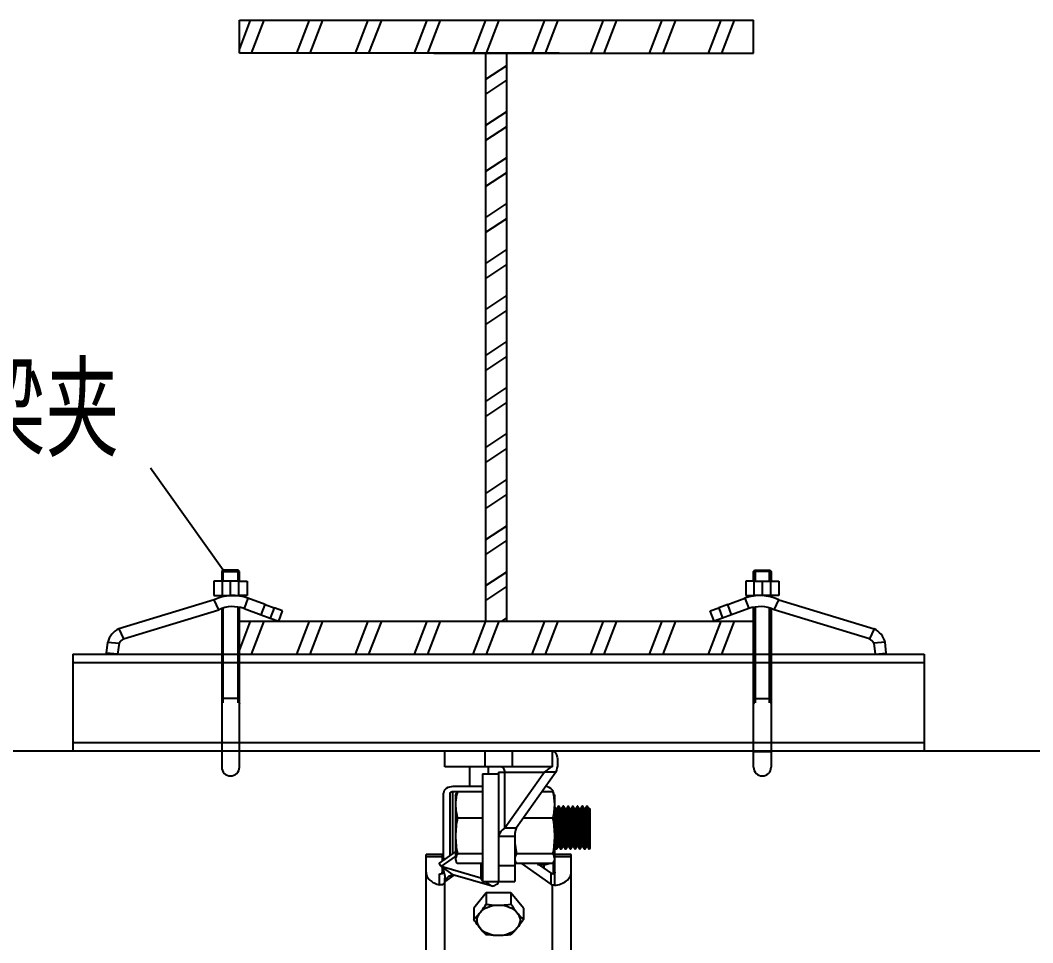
# Model space of a CAD drawing. Extents: x 27938 to 1507990, y 110129 to 923079.
# Drawn here: x 478447 to 482826, y 345770 to 349758 of the extents above; entities that cross this region are included whole.
import ezdxf

# ---------------------------------------------------------------- set-up
doc = ezdxf.new("R2010")
doc.units = 0
doc.header["$LTSCALE"] = 1000
doc.header["$MEASUREMENT"] = 0
for name, color, linetype in [('BZ', 2, 'Continuous'), ('W_DIM', 4, 'Continuous'), ('walraven', 7, 'Continuous')]:
    doc.layers.add(name, color=color, linetype=linetype)
doc.styles.get("Standard").update_dxf_attribs({"font": 'gbenor.shx', "bigfont": 'gbcbig.shx'})
doc.styles.add('wwp100', font='txt.shx', dxfattribs={"width": 0.7, "height": 400, "bigfont": 'hztxt.shx'})
doc.dimstyles.get("Standard").update_dxf_attribs({"dimtxt": 0.18, "dimasz": 0.18, "dimexe": 0.18, "dimexo": 0.0625, "dimgap": 0.09, "dimtad": 0, "dimtih": 1, "dimtoh": 1, "dimdec": 4, "dimzin": 0, "dimdsep": 46, "dimtxsty": 'Standard', "dimcen": 0.09, "dimadec": 0, "dimazin": 0, "dimtfac": 1, "dimtdec": 4, "dimtofl": 0, "dimtmove": 0, "dimatfit": 3, "dimfxl": 1, "dimtolj": 1, "dimtzin": 0, "dimarcsym": 0})

msp = doc.modelspace()

# ---------------------------------------------------------------- linework, layer by layer
for p, q in [((479394.9, 349631.2), (479443.7, 349758)), ((479394.9, 349758), (481618, 349758)), ((479394.9, 349615.4), (479394.9, 349758)), ((479446.8, 349615.4), (479501.6, 349758)), ((479643.2, 349615.4), (479698, 349758)), ((479701.1, 349615.4), (479755.9, 349758)), ((479897.5, 349615.4), (479952.3, 349758)), ((479955.4, 349615.4), (480010.2, 349758)), ((480151.8, 349615.4), (480206.6, 349758)), ((480209.7, 349615.4), (480264.5, 349758)), ((480406.1, 349615.4), (480460.9, 349758)), ((480464, 349615.4), (480518.8, 349758)), ((480660.4, 349615.4), (480715.2, 349758)), ((480718.3, 349615.4), (480773.1, 349758)), ((480914.7, 349615.4), (480969.5, 349758)), ((480972.6, 349615.4), (481027.4, 349758)), ((481169, 349615.4), (481223.8, 349758)), ((481226.9, 349615.4), (481281.7, 349758)), ((481423.3, 349615.4), (481478.1, 349758)), ((481481.2, 349615.4), (481536, 349758)), ((481618, 349615.4), (481618, 349758)), ((480460.9, 347159.5), (480460.9, 349615.4)), ((480552.1, 347159.5), (480552.1, 349615.4)), ((480460.9, 349502.8), (480552.1, 349563)), ((480460.9, 349438.2), (480552.1, 349498.4)), ((480460.9, 349303.8), (480552.1, 349364)), ((480460.9, 349239.2), (480552.1, 349299.3)), ((480460.9, 349104.8), (480552.1, 349164.9)), ((480460.9, 349040.1), (480552.1, 349100.3)), ((480460.9, 348905.7), (480552.1, 348965.9)), ((480460.9, 348841.1), (480552.1, 348901.3)), ((480460.9, 348706.7), (480552.1, 348766.9)), ((480460.9, 348642.1), (480552.1, 348702.3)), ((480460.9, 348507.7), (480552.1, 348567.9)), ((480460.9, 348443.1), (480552.1, 348503.2)), ((480460.9, 348308.7), (480552.1, 348368.8)), ((480460.9, 348244), (480552.1, 348304.2)), ((480460.9, 348109.6), (480552.1, 348169.8)), ((480460.9, 348045), (480552.1, 348105.2)), ((480460.9, 347910.6), (480552.1, 347970.8)), ((480460.9, 347846), (480552.1, 347906.2)), ((480460.9, 347711.6), (480552.1, 347771.8)), ((480460.9, 347647), (480552.1, 347707.1)), ((480460.9, 347512.6), (480552.1, 347572.7)), ((480460.9, 347447.9), (480552.1, 347508.1)), ((480460.9, 347313.5), (480552.1, 347373.7)), ((480460.9, 347248.9), (480552.1, 347309.1)), ((479394.9, 347159.5), (481618, 347159.5)), ((479394.9, 347032.8), (479443.7, 347159.5)), ((479446.8, 347017), (479501.6, 347159.5)), ((479643.2, 347017), (479698, 347159.5)), ((479701.1, 347017), (479755.9, 347159.5)), ((479897.5, 347017), (479952.3, 347159.5)), ((479955.4, 347017), (480010.2, 347159.5)), ((480151.8, 347017), (480206.6, 347159.5)), ((480209.7, 347017), (480264.5, 347159.5)), ((480406.1, 347017), (480460.9, 347159.5)), ((480464, 347017), (480518.8, 347159.5)), ((480529.1, 347159.5), (480552.1, 347174.7)), ((480660.4, 347017), (480715.2, 347159.5)), ((480718.3, 347017), (480773.1, 347159.5)), ((480914.7, 347017), (480969.5, 347159.5)), ((480972.6, 347017), (481027.4, 347159.5)), ((481169, 347017), (481223.8, 347159.5)), ((481226.9, 347017), (481281.7, 347159.5)), ((481423.3, 347017), (481478.1, 347159.5)), ((481481.2, 347017), (481536, 347159.5))]:
    msp.add_line(p, q)
at = {"linetype": 'Continuous'}
for p, q in [((478674.7, 347017), (482356.6, 347017)), ((478674.7, 346981.4), (482356.6, 346981.4)), ((478674.7, 346635.2), (482356.6, 346635.2)), ((478674.7, 346599.6), (482356.6, 346599.6)), ((480283.4, 346529.9), (480283.4, 346599.6)), ((480283.4, 346599.6), (480748, 346599.6)), ((480457.6, 346529.9), (480457.6, 346599.6)), ((480573.8, 346599.6), (480573.8, 346529.9)), ((480748, 346599.6), (480748, 346529.9)), ((480748, 346529.9), (480283.4, 346529.9)), ((480389.5, 346529.9), (480389.5, 346444.7)), ((480446, 346499.5), (480446, 346034.8)), ((480446, 346499.5), (480515.7, 346499.5)), ((480470, 346529.9), (480470, 346499.5)), ((480515.7, 346506.7), (480515.7, 346034.8)), ((480515.7, 346506.7), (480714, 346506.7)), ((480714, 346506.7), (480542.9, 346264.7)), ((480542.9, 346264.7), (480542.9, 346506.7)), ((480763.3, 346506.7), (480592.2, 346264.7)), ((480763.3, 346506.7), (480714, 346506.7)), ((480277.5, 346126.1), (480277.5, 346416)), ((480306.6, 346146.7), (480306.6, 346416)), ((480446, 346444.7), (480318.2, 346444.7)), ((480318.2, 346154.9), (480318.2, 346424.2)), ((480318.2, 346424.2), (480446, 346424.2)), ((480329.8, 346406.6), (480331.7, 346411.7)), ((480329.8, 346406.6), (480329.8, 346127.8)), ((480446, 346422.6), (480337.7, 346422.6)), ((480749.4, 346422.6), (480703.9, 346422.6)), ((480705, 346424.2), (480713.1, 346424.2)), ((480713.1, 346422.6), (480713.1, 346424.2)), ((480755.4, 346411.7), (480757.3, 346406.6)), ((480757.3, 346406.6), (480757.3, 346127.8)), ((480763.2, 346349.1), (480757.3, 346359.4)), ((480763.4, 346348.9), (480763.2, 346349.1)), ((480768.2, 346349.1), (480763.2, 346349.1)), ((480763.5, 346348.5), (480763.4, 346348.9)), ((480774.4, 346359.9), (480768.1, 346349.1)), ((480774.4, 346359.9), (480774.6, 346360.1)), ((480777.1, 346360.1), (480774.6, 346360.1)), ((480777.3, 346359.9), (480777.1, 346360.1)), ((480783.6, 346349.1), (480777.3, 346359.9)), ((480783.7, 346348.9), (480783.6, 346349.1)), ((480788.5, 346349.1), (480783.6, 346349.1)), ((480794.7, 346359.9), (480788.5, 346349.1)), ((480794.7, 346359.9), (480794.9, 346360.1)), ((480797.5, 346360.1), (480794.9, 346360.1)), ((480797.6, 346359.9), (480797.5, 346360.1)), ((480803.9, 346349.1), (480797.6, 346359.9)), ((480804, 346348.9), (480803.9, 346349.1)), ((480808.9, 346349.1), (480803.9, 346349.1)), ((480815, 346359.9), (480808.8, 346349.1)), ((480815, 346359.9), (480815.2, 346360.1)), ((480817.8, 346360.1), (480815.2, 346360.1)), ((480818, 346359.9), (480817.8, 346360.1)), ((480824.2, 346349.1), (480818, 346359.9)), ((480824.3, 346348.9), (480824.2, 346349.1)), ((480829.2, 346349.1), (480824.2, 346349.1)), ((480824.4, 346348.7), (480824.3, 346348.9)), ((480835.4, 346359.9), (480829.1, 346349.1)), ((480835.4, 346359.9), (480835.6, 346360.1)), ((480838.1, 346360.1), (480835.6, 346360.1)), ((480838.3, 346359.9), (480838.1, 346360.1)), ((480844.6, 346349.1), (480838.3, 346359.9)), ((480844.7, 346348.9), (480844.6, 346349.1)), ((480849.5, 346349.1), (480844.6, 346349.1)), ((480855.7, 346359.9), (480849.4, 346349.1)), ((480855.7, 346359.9), (480855.9, 346360.1)), ((480858.4, 346360.1), (480855.9, 346360.1)), ((480858.6, 346359.9), (480858.4, 346360.1)), ((480864.9, 346349.1), (480858.6, 346359.9)), ((480865, 346348.9), (480864.9, 346349.1)), ((480869.9, 346349.1), (480864.9, 346349.1)), ((480876, 346359.9), (480869.8, 346349.1)), ((480876, 346359.9), (480876.2, 346360.1)), ((480878.8, 346360.1), (480876.2, 346360.1)), ((480879, 346359.9), (480878.8, 346360.1)), ((480885.2, 346349.1), (480879, 346359.9)), ((480885.3, 346348.9), (480885.2, 346349.1)), ((480890.2, 346349.1), (480885.2, 346349.1)), ((480896.4, 346359.9), (480890.1, 346349.1)), ((480896.6, 346360.1), (480896.4, 346359.9)), ((480899.1, 346360.1), (480896.6, 346360.1)), ((480899.1, 346360.1), (480899.3, 346359.9)), ((480905.5, 346349.1), (480899.3, 346359.9)), ((480899.3, 346359.9), (480899.4, 346359.8)), ((480905.7, 346348.9), (480905.5, 346349.1)), ((480910.5, 346349.1), (480905.5, 346349.1)), ((480910.6, 346349.4), (480910.4, 346349.1)), ((480910.6, 346349), (480910.5, 346349.1)), ((480910.6, 346349.4), (480910.6, 346176.4)), ((480446, 346308.8), (480337.7, 346308.8)), ((480749.4, 346308.8), (480623.4, 346308.8)), ((480592.2, 346264.7), (480542.9, 346264.7)), ((480585.4, 346229), (480515.7, 346229)), ((480585.4, 346229), (480585.4, 346034.8)), ((480879.8, 346185.5), (480879.2, 346188)), ((480202, 345582.3), (480202, 346151)), ((480271.7, 346151), (480202, 346151)), ((480260.4, 346114), (480329.8, 346163.1)), ((480271.7, 346151), (480271.7, 346122)), ((480446, 346153.3), (480337.7, 346153.3)), ((480749.4, 346153.3), (480593.2, 346153.3)), ((480757.3, 346185.3), (480757.9, 346185.3)), ((480757.8, 346185.5), (480757.9, 346185.3)), ((480757.9, 346185.3), (480764.2, 346174.4)), ((480759.6, 346075.1), (480759.6, 346151)), ((480829.3, 346151), (480759.6, 346151)), ((480764.2, 346174.4), (480764.4, 346174.2)), ((480767, 346174.2), (480764.4, 346174.2)), ((480767.2, 346174.4), (480767, 346174.2)), ((480767.2, 346174.4), (480773.4, 346185.2)), ((480773.3, 346185.3), (480778.3, 346185.3)), ((480778.2, 346185.5), (480778.1, 346185.7)), ((480778.2, 346185.5), (480778.3, 346185.3)), ((480778.3, 346185.3), (480784.6, 346174.4)), ((480784.6, 346174.4), (480784.8, 346174.2)), ((480787.3, 346174.2), (480784.8, 346174.2)), ((480787.5, 346174.4), (480787.3, 346174.2)), ((480787.5, 346174.4), (480793.7, 346185.2)), ((480793.6, 346185.3), (480798.6, 346185.3)), ((480798.5, 346185.5), (480798.6, 346185.3)), ((480798.6, 346185.3), (480804.9, 346174.4)), ((480804.9, 346174.4), (480805.1, 346174.2)), ((480807.6, 346174.2), (480805.1, 346174.2)), ((480807.8, 346174.4), (480807.6, 346174.2)), ((480807.8, 346174.4), (480814, 346185.2)), ((480814, 346185.3), (480818.9, 346185.3)), ((480818.8, 346185.5), (480818.9, 346185.3)), ((480818.9, 346185.3), (480825.2, 346174.4)), ((480825.2, 346174.4), (480825.4, 346174.2)), ((480827.9, 346174.2), (480825.4, 346174.2)), ((480828.1, 346174.4), (480827.9, 346174.2)), ((480828.1, 346174.4), (480834.4, 346185.2)), ((480829.3, 345582.3), (480829.3, 346151)), ((480834.3, 346185.3), (480839.3, 346185.3)), ((480839.1, 346185.5), (480839.3, 346185.3)), ((480839.3, 346185.3), (480845.5, 346174.4)), ((480845.5, 346174.4), (480845.7, 346174.2)), ((480848.3, 346174.2), (480845.7, 346174.2)), ((480848.5, 346174.4), (480848.3, 346174.2)), ((480848.5, 346174.4), (480854.7, 346185.2)), ((480854.6, 346185.3), (480859.6, 346185.3)), ((480859.5, 346185.5), (480859.6, 346185.3)), ((480859.6, 346185.3), (480865.9, 346174.4)), ((480865.9, 346174.4), (480866.1, 346174.2)), ((480868.6, 346174.2), (480866.1, 346174.2)), ((480868.8, 346174.4), (480868.6, 346174.2)), ((480868.8, 346174.4), (480875, 346185.2)), ((480874.9, 346185.3), (480879.9, 346185.3)), ((480879.8, 346185.5), (480879.9, 346185.3)), ((480879.9, 346185.3), (480886.2, 346174.4)), ((480886.2, 346174.4), (480886.4, 346174.2)), ((480888.9, 346174.2), (480886.4, 346174.2)), ((480889.1, 346174.4), (480888.9, 346174.2)), ((480889.1, 346174.4), (480895.3, 346185.2)), ((480895.3, 346185.3), (480900.2, 346185.3)), ((480900.1, 346185.5), (480900.2, 346185.3)), ((480900.2, 346185.3), (480906.5, 346174.4)), ((480909.3, 346174.2), (480906.7, 346174.2)), ((480909.3, 346174.2), (480909.5, 346174.4)), ((480909.5, 346174.4), (480910.6, 346176.4)), ((480271.7, 346140.8), (480202, 346140.8)), ((480268.1, 346098.6), (480329.8, 346142.2)), ((480268.1, 346098.6), (480317.3, 346063.7)), ((480439.2, 346048.4), (480268.1, 346098.6)), ((480329.8, 346127.8), (480331.7, 346122.6)), ((480446, 346111.7), (480337.7, 346111.7)), ((480439.2, 346111.7), (480439.2, 346048.4)), ((480515.7, 346102.9), (480585.4, 346102.9)), ((480585.4, 346127.8), (480587.2, 346122.6)), ((480749.4, 346111.7), (480593.2, 346111.7)), ((480614.9, 346111.7), (480741.2, 346022.4)), ((480684.1, 346108), (480713.1, 346108)), ((480741.2, 346071.7), (480684.6, 346111.7)), ((480713.1, 346091.5), (480713.1, 346108)), ((480753.8, 346068.4), (480753.8, 346119)), ((480755.4, 346122.6), (480757.3, 346127.8)), ((480829.3, 346140.8), (480759.6, 346140.8)), ((480260.2, 346020), (480260.2, 346066.9)), ((480271.7, 346096), (480271.7, 346075.1)), ((480277.5, 346072.6), (480277.5, 346082.8)), ((480277.6, 346082.6), (480280.8, 346071.1)), ((480283.3, 346032.9), (480324.1, 346061.7)), ((480488.4, 346013.6), (480317.3, 346063.7)), ((480741.2, 346071.7), (480741.2, 346022.4)), ((480757.6, 346070.5), (480757.6, 346018)), ((480283.3, 345524.8), (480283.3, 346048.6)), ((480446, 346034.8), (480585.4, 346034.8)), ((480488.4, 346013.6), (480458.4, 346034.8)), ((480748, 346019.1), (480748, 345524.8)), ((480462, 345984.8), (480408.3, 345919.1)), ((480462, 345984.8), (480462, 345935.9)), ((480569.3, 345984.8), (480462, 345984.8)), ((480569.3, 345984.8), (480569.3, 345935.9)), ((480622.9, 345919.1), (480569.3, 345984.8)), ((480408.3, 345919.1), (480408.3, 345870.2)), ((480622.9, 345919.1), (480622.9, 345870.2))]:
    msp.add_line(p, q, dxfattribs=at)
at = {"color": 7}
for p, q in [((478674.7, 347017), (478674.7, 346599.6)), ((479394.9, 347017), (481618, 347017)), ((482356.6, 347017), (482356.6, 346599.6))]:
    msp.add_line(p, q, dxfattribs=at)
at = {"linetype": 'Continuous'}
for points in [[(480272.3, 346095.6), (480274.1, 346091.9), (480277.6, 346082.6)], [(480280.8, 346071.1), (480282.9, 346058), (480283.3, 346048.6)]]:
    msp.add_lwpolyline(points, dxfattribs=at)
for centre, radius, start, end in [((480731.6, 346415.6), 22.2, 17.8947, 22.1691), ((480354.9, 346163.4), 108.4, 215.5714, 216.7651), ((480262.1, 346092.8), 25.6, 292.244, 297.8329), ((480262.8, 346091.4), 24, 297.8753, 299.7704), ((480175.7, 346111.1), 334.9, 313.9914, 320.7735), ((480694.6, 346045.4), 334.9, 219.2265, 226.0086)]:
    msp.add_arc(centre, radius, start, end, dxfattribs=at)
for points, knots in [([(480748, 346599.6), (480759.5, 346599.6), (480769.3, 346578.3), (480771.4, 346557.9), (480771.1, 346535.3), (480767.2, 346518.1), (480763.3, 346506.7)], [0, 0, 0, 0, 0.34128, 0.481725, 0.640517, 1, 1, 1, 1]), ([(480542.9, 346506.7), (480542.9, 346512.4), (480540.7, 346523), (480530.9, 346529.9), (480526.5, 346529.9)], [0, 0, 0, 0, 0.55976, 1, 1, 1, 1]), ([(480728.9, 346518.5), (480727.8, 346517.6), (480722.9, 346513.5), (480718, 346509.5), (480714, 346506.7)], [0, 0, 0, 0, 0.226541, 1, 1, 1, 1]), ([(480748, 346529.9), (480745, 346529.9), (480737.8, 346526.4), (480732.3, 346521.4), (480728.9, 346518.5)], [0, 0, 0, 0, 0.400704, 1, 1, 1, 1]), ([(480318.2, 346444.7), (480308.2, 346444.7), (480289.6, 346440.9), (480277.5, 346423.8), (480277.5, 346416)], [0, 0, 0, 0, 0.559767, 1, 1, 1, 1]), ([(480337.7, 346422.6), (480336.5, 346418), (480332.1, 346399.3), (480329.8, 346380.1), (480329.8, 346365.7)], [0, 0, 0, 0, 0.252048, 1, 1, 1, 1]), ([(480331.6, 346411.5), (480332, 346412.4), (480333.6, 346416.4), (480335.8, 346420), (480337.7, 346422.6)], [0, 0, 0, 0, 0.238306, 1, 1, 1, 1]), ([(480752.2, 346423.9), (480751.1, 346426.7), (480743.6, 346438), (480729.5, 346443.3), (480719.2, 346444.4)], [0, 0, 0, 0, 0.221061, 1, 1, 1, 1]), ([(480755.5, 346411.5), (480755.1, 346412.4), (480753.5, 346416.4), (480751.3, 346420), (480749.4, 346422.6)], [0, 0, 0, 0, 0.238306, 1, 1, 1, 1]), ([(480749.4, 346422.6), (480751.8, 346413.3), (480755.8, 346394.5), (480757.3, 346375.3), (480757.3, 346365.7)], [0, 0, 0, 0, 0.502209, 1, 1, 1, 1]), ([(480753.8, 346416), (480753.8, 346417.1), (480753.6, 346419.2), (480753.1, 346421.4), (480752.8, 346422.4)], [0, 0, 0, 0, 0.496614, 1, 1, 1, 1]), ([(480329.8, 346365.7), (480329.8, 346361), (480330.5, 346341.8), (480334.1, 346322.8), (480337.7, 346308.8)], [0, 0, 0, 0, 0.248826, 1, 1, 1, 1]), ([(480757.3, 346365.7), (480757.3, 346356.2), (480755.8, 346337), (480751.8, 346318.2), (480749.4, 346308.8)], [0, 0, 0, 0, 0.497791, 1, 1, 1, 1]), ([(480764.4, 346201.5), (480763.7, 346216.2), (480762.8, 346239.4), (480761.7, 346271), (480760.9, 346295.5), (480760, 346317.9), (480759.2, 346336.4), (480758.5, 346348.8), (480757.8, 346355.7), (480757.5, 346358.1), (480757.3, 346359.1)], [0, 0, 0, 0, 0.280313, 0.441626, 0.601058, 0.746568, 0.867171, 0.953784, 0.982215, 1, 1, 1, 1]), ([(480757.3, 346322.5), (480757.7, 346312.7), (480759.2, 346272.3), (480760.4, 346232), (480761.9, 346201.5)], [0, 0, 0, 0, 0.243471, 1, 1, 1, 1]), ([(480773.3, 346185.3), (480773.1, 346185.3), (480772.9, 346185.9), (480772.6, 346186.9), (480772.3, 346188.8), (480772, 346191.3), (480771.7, 346194.5), (480771.3, 346200), (480770.8, 346208.3), (480770.2, 346219.8), (480769.6, 346233), (480769, 346247.4), (480768.4, 346262.5), (480767.8, 346277.7), (480767.2, 346292.6), (480766.6, 346306.6), (480766, 346319.2), (480765.4, 346329.9), (480764.9, 346338.4), (480764.2, 346344.3), (480763.9, 346347.5), (480763.5, 346348.5)], [0, 0, 0, 0, 0.002911, 0.009851, 0.021077, 0.036552, 0.056152, 0.079719, 0.137881, 0.208992, 0.29053, 0.379595, 0.473019, 0.567477, 0.659607, 0.74613, 0.82397, 0.89036, 0.94295, 0.979899, 1, 1, 1, 1]), ([(480778.1, 346185.7), (480777.7, 346186.6), (480777.3, 346189.7), (480776.7, 346195.4), (480776.1, 346203.8), (480775.5, 346214.4), (480774.9, 346227), (480774.3, 346241), (480773.7, 346255.9), (480773.1, 346271.2), (480772.5, 346286.4), (480771.9, 346300.9), (480771.3, 346314.2), (480770.7, 346325.8), (480770.2, 346334.2), (480769.8, 346339.8), (480769.5, 346343), (480769.2, 346345.5), (480768.9, 346347.4), (480768.7, 346348.4), (480768.4, 346349.1), (480768.2, 346349.1)], [0, 0, 0, 0, 0.018814, 0.054691, 0.106467, 0.172314, 0.249877, 0.336373, 0.428694, 0.52352, 0.617441, 0.707082, 0.789219, 0.860904, 0.919566, 0.943342, 0.96312, 0.978736, 0.990065, 0.997067, 1, 1, 1, 1]), ([(480774.6, 346360.1), (480774.7, 346360.1), (480774.9, 346359.7), (480775.1, 346359), (480775.3, 346357.7), (480775.7, 346355), (480776.1, 346350.6), (480776.5, 346343.9), (480777, 346335.5), (480777.5, 346325.7), (480777.9, 346314.6), (480778.6, 346298), (480779.4, 346276), (480780.3, 346249.6), (480781.2, 346224.6), (480781.9, 346208.8), (480782.2, 346201.5)], [0, 0, 0, 0, 0.00218, 0.007156, 0.015174, 0.026244, 0.057342, 0.099842, 0.152844, 0.215209, 0.285592, 0.362474, 0.528996, 0.700446, 0.862075, 1, 1, 1, 1]), ([(480784.7, 346201.5), (480784.4, 346208.5), (480783.7, 346223.9), (480782.9, 346248.2), (480782, 346274), (480781.1, 346299.2), (480780.3, 346318.9), (480779.7, 346332.9), (480779.2, 346341.5), (480778.8, 346348.5), (480778.4, 346354), (480777.9, 346357.5), (480777.6, 346359.4), (480777.3, 346359.9)], [0, 0, 0, 0, 0.134252, 0.291372, 0.458537, 0.622096, 0.768683, 0.831794, 0.886343, 0.931217, 0.965509, 0.98855, 1, 1, 1, 1]), ([(480793.6, 346185.3), (480793.5, 346185.3), (480793.2, 346185.9), (480793, 346187), (480792.6, 346188.9), (480792.4, 346191.5), (480792, 346194.8), (480791.6, 346200.4), (480791.1, 346209), (480790.5, 346220.8), (480789.9, 346234.3), (480789.3, 346249), (480788.7, 346264.4), (480788, 346279.9), (480787.4, 346294.9), (480786.8, 346308.9), (480786.2, 346321.3), (480785.6, 346331.8), (480785, 346339.9), (480784.5, 346345), (480784.1, 346347.7), (480783.8, 346348.6), (480783.7, 346348.9)], [0, 0, 0, 0, 0.002979, 0.01011, 0.021658, 0.037569, 0.057721, 0.081935, 0.141647, 0.214533, 0.297928, 0.388772, 0.483731, 0.57932, 0.672029, 0.758454, 0.835426, 0.900125, 0.95019, 0.983823, 0.99411, 1, 1, 1, 1]), ([(480798.5, 346185.5), (480798.3, 346185.7), (480798.1, 346186.6), (480797.6, 346189.3), (480797.1, 346194.4), (480796.5, 346202.5), (480796, 346213), (480795.3, 346225.4), (480794.7, 346239.4), (480794.1, 346254.4), (480793.5, 346269.9), (480792.9, 346285.3), (480792.3, 346300), (480791.7, 346313.5), (480791.1, 346325.3), (480790.6, 346333.9), (480790.1, 346339.6), (480789.8, 346342.9), (480789.5, 346345.4), (480789.2, 346347.4), (480789, 346348.4), (480788.7, 346349.1), (480788.5, 346349.1)], [0, 0, 0, 0, 0.005873, 0.016149, 0.049758, 0.099805, 0.164491, 0.241456, 0.327881, 0.420594, 0.516191, 0.611162, 0.702019, 0.785427, 0.858327, 0.918049, 0.942268, 0.962424, 0.978339, 0.989888, 0.997021, 1, 1, 1, 1]), ([(480794.9, 346360.1), (480795, 346360.1), (480795.3, 346359.7), (480795.4, 346359), (480795.7, 346357.7), (480796, 346355.1), (480796.4, 346350.6), (480796.9, 346343.9), (480797.3, 346335.5), (480797.8, 346325.7), (480798.3, 346314.6), (480798.9, 346298), (480799.7, 346276), (480800.6, 346249.6), (480801.5, 346224.6), (480802.2, 346208.8), (480802.5, 346201.5)], [0, 0, 0, 0, 0.002174, 0.007143, 0.015154, 0.026218, 0.057307, 0.099799, 0.152794, 0.215155, 0.285537, 0.362422, 0.52895, 0.70041, 0.86206, 1, 1, 1, 1]), ([(480805.1, 346201.5), (480804.7, 346208.5), (480804.1, 346223.9), (480803.2, 346248.2), (480802.3, 346274), (480801.4, 346299.2), (480800.6, 346318.9), (480800, 346332.9), (480799.6, 346341.5), (480799.1, 346348.5), (480798.7, 346354), (480798.2, 346357.5), (480797.9, 346359.4), (480797.6, 346359.9)], [0, 0, 0, 0, 0.134248, 0.291362, 0.458527, 0.622086, 0.768676, 0.831791, 0.886342, 0.931217, 0.965509, 0.988549, 1, 1, 1, 1]), ([(480814, 346185.3), (480813.8, 346185.3), (480813.5, 346185.9), (480813.3, 346187), (480813, 346188.9), (480812.7, 346191.5), (480812.4, 346194.8), (480811.9, 346200.4), (480811.4, 346209), (480810.8, 346220.8), (480810.2, 346234.3), (480809.6, 346249), (480809, 346264.4), (480808.4, 346279.9), (480807.8, 346294.9), (480807.2, 346308.9), (480806.5, 346321.3), (480806, 346331.8), (480805.4, 346339.9), (480804.9, 346345), (480804.4, 346347.7), (480804.2, 346348.6), (480804, 346348.9)], [0, 0, 0, 0, 0.002978, 0.01011, 0.021657, 0.037569, 0.057721, 0.081935, 0.141646, 0.214533, 0.297927, 0.388772, 0.483732, 0.579321, 0.67203, 0.758455, 0.835427, 0.900125, 0.95019, 0.983823, 0.994113, 1, 1, 1, 1]), ([(480818.8, 346185.5), (480818.7, 346185.7), (480818.4, 346186.6), (480818, 346189.3), (480817.5, 346194.4), (480816.9, 346202.5), (480816.3, 346213), (480815.7, 346225.4), (480815.1, 346239.4), (480814.5, 346254.4), (480813.8, 346269.9), (480813.2, 346285.3), (480812.6, 346300), (480812, 346313.5), (480811.4, 346325.3), (480810.9, 346333.9), (480810.5, 346339.6), (480810.1, 346342.9), (480809.9, 346345.4), (480809.5, 346347.4), (480809.3, 346348.4), (480809, 346349.1), (480808.9, 346349.1)], [0, 0, 0, 0, 0.005876, 0.016149, 0.049759, 0.099805, 0.164492, 0.241457, 0.327882, 0.420595, 0.516191, 0.611162, 0.702019, 0.785427, 0.858326, 0.918049, 0.942268, 0.962424, 0.978338, 0.989888, 0.99702, 1, 1, 1, 1]), ([(480815.2, 346360.1), (480815.4, 346360.1), (480815.6, 346359.7), (480815.8, 346359), (480816, 346357.7), (480816.3, 346355.1), (480816.7, 346350.6), (480817.2, 346343.9), (480817.7, 346335.5), (480818.1, 346325.7), (480818.6, 346314.6), (480819.2, 346298), (480820, 346276), (480820.9, 346249.6), (480821.8, 346224.6), (480822.5, 346208.8), (480822.9, 346201.5)], [0, 0, 0, 0, 0.002175, 0.007145, 0.015158, 0.026223, 0.057313, 0.099807, 0.152805, 0.215171, 0.285555, 0.36244, 0.528965, 0.700426, 0.862068, 1, 1, 1, 1]), ([(480825.4, 346201.5), (480825.1, 346208.5), (480824.4, 346223.9), (480823.5, 346248.2), (480822.6, 346274), (480821.7, 346299.2), (480821, 346318.9), (480820.3, 346332.9), (480819.9, 346341.5), (480819.4, 346348.5), (480819, 346354), (480818.5, 346357.5), (480818.3, 346359.4), (480818, 346359.9)], [0, 0, 0, 0, 0.134249, 0.291369, 0.458531, 0.622086, 0.768675, 0.831789, 0.886339, 0.931214, 0.965507, 0.988549, 1, 1, 1, 1]), ([(480834.3, 346185.3), (480834.1, 346185.3), (480833.8, 346185.9), (480833.6, 346186.9), (480833.3, 346188.8), (480833, 346191.4), (480832.7, 346194.6), (480832.3, 346200.2), (480831.8, 346208.6), (480831.2, 346220.2), (480830.6, 346233.5), (480830, 346248.1), (480829.4, 346263.3), (480828.7, 346278.7), (480828.1, 346293.6), (480827.5, 346307.6), (480826.9, 346320.1), (480826.3, 346330.7), (480825.8, 346339.1), (480825.2, 346344.8), (480824.8, 346347.8), (480824.4, 346348.7)], [0, 0, 0, 0, 0.00294, 0.009963, 0.021326, 0.036989, 0.056826, 0.080671, 0.139499, 0.211374, 0.29371, 0.383542, 0.477628, 0.572576, 0.664959, 0.751445, 0.828916, 0.894583, 0.946089, 0.981611, 1, 1, 1, 1]), ([(480839, 346185.9), (480838.6, 346186.9), (480838.2, 346190.1), (480837.6, 346196.1), (480837.1, 346204.6), (480836.5, 346215.4), (480835.9, 346228), (480835.3, 346241.9), (480834.7, 346256.8), (480834.1, 346272.1), (480833.5, 346287.1), (480832.9, 346301.5), (480832.3, 346314.6), (480831.7, 346326.1), (480831.2, 346334.4), (480830.8, 346339.9), (480830.5, 346343.1), (480830.2, 346345.5), (480829.9, 346347.4), (480829.6, 346348.4), (480829.4, 346349.1), (480829.2, 346349.1)], [0, 0, 0, 0, 0.020522, 0.05782, 0.110674, 0.177241, 0.25517, 0.341702, 0.433769, 0.528107, 0.621369, 0.710247, 0.791589, 0.862513, 0.920514, 0.944012, 0.963555, 0.978984, 0.990176, 0.997096, 1, 1, 1, 1]), ([(480835.6, 346360.1), (480835.7, 346360.1), (480835.9, 346359.7), (480836.1, 346359), (480836.3, 346357.7), (480836.7, 346355), (480837.1, 346350.6), (480837.5, 346343.9), (480838, 346335.5), (480838.5, 346325.7), (480838.9, 346314.6), (480839.6, 346298), (480840.3, 346276), (480841.3, 346249.6), (480842.2, 346224.6), (480842.8, 346208.8), (480843.2, 346201.5)], [0, 0, 0, 0, 0.002179, 0.007154, 0.015171, 0.02624, 0.057337, 0.099835, 0.152836, 0.215199, 0.285581, 0.362463, 0.528986, 0.700438, 0.862072, 1, 1, 1, 1]), ([(480845.7, 346201.5), (480845.4, 346208.5), (480844.7, 346223.9), (480843.8, 346248.2), (480843, 346274), (480842.1, 346299.2), (480841.3, 346318.9), (480840.7, 346332.9), (480840.2, 346341.5), (480839.7, 346348.5), (480839.3, 346354), (480838.8, 346357.5), (480838.6, 346359.4), (480838.3, 346359.9)], [0, 0, 0, 0, 0.134251, 0.29137, 0.458536, 0.622096, 0.768683, 0.831794, 0.886344, 0.931218, 0.96551, 0.98855, 1, 1, 1, 1]), ([(480854.6, 346185.3), (480854.4, 346185.3), (480854.2, 346185.9), (480853.9, 346187), (480853.6, 346188.9), (480853.3, 346191.5), (480853, 346194.8), (480852.6, 346200.4), (480852.1, 346209), (480851.5, 346220.8), (480850.9, 346234.3), (480850.2, 346249), (480849.6, 346264.4), (480849, 346279.9), (480848.4, 346294.9), (480847.8, 346308.9), (480847.2, 346321.3), (480846.6, 346331.8), (480846, 346339.9), (480845.5, 346345), (480845, 346347.7), (480844.8, 346348.6), (480844.7, 346348.9)], [0, 0, 0, 0, 0.002979, 0.01011, 0.021658, 0.037569, 0.057721, 0.081935, 0.141647, 0.214533, 0.297928, 0.388772, 0.483732, 0.57932, 0.672029, 0.758455, 0.835426, 0.900125, 0.95019, 0.983823, 0.994111, 1, 1, 1, 1]), ([(480859.5, 346185.5), (480859.3, 346185.7), (480859.1, 346186.6), (480858.6, 346189.3), (480858.1, 346194.4), (480857.5, 346202.5), (480856.9, 346213), (480856.3, 346225.4), (480855.7, 346239.4), (480855.1, 346254.4), (480854.5, 346269.9), (480853.9, 346285.3), (480853.3, 346300), (480852.7, 346313.5), (480852.1, 346325.3), (480851.5, 346333.9), (480851.1, 346339.6), (480850.8, 346342.9), (480850.5, 346345.4), (480850.2, 346347.4), (480850, 346348.4), (480849.7, 346349.1), (480849.5, 346349.1)], [0, 0, 0, 0, 0.005874, 0.016149, 0.049759, 0.099805, 0.164491, 0.241457, 0.327881, 0.420594, 0.516191, 0.611162, 0.702019, 0.785427, 0.858327, 0.918049, 0.942268, 0.962424, 0.978338, 0.989888, 0.997021, 1, 1, 1, 1]), ([(480855.9, 346360.1), (480856, 346360.1), (480856.2, 346359.7), (480856.4, 346359), (480856.7, 346357.7), (480857, 346355.1), (480857.4, 346350.6), (480857.9, 346343.9), (480858.3, 346335.5), (480858.8, 346325.7), (480859.3, 346314.6), (480859.9, 346298), (480860.7, 346276), (480861.6, 346249.6), (480862.5, 346224.6), (480863.2, 346208.8), (480863.5, 346201.5)], [0, 0, 0, 0, 0.002173, 0.00714, 0.01515, 0.026213, 0.0573, 0.09979, 0.152784, 0.215145, 0.285528, 0.362414, 0.528942, 0.700406, 0.862059, 1, 1, 1, 1]), ([(480866.1, 346201.5), (480865.7, 346208.5), (480865.1, 346223.9), (480864.2, 346248.2), (480863.3, 346274), (480862.4, 346299.2), (480861.6, 346318.9), (480861, 346332.9), (480860.5, 346341.5), (480860.1, 346348.5), (480859.7, 346354), (480859.2, 346357.5), (480858.9, 346359.4), (480858.6, 346359.9)], [0, 0, 0, 0, 0.134247, 0.291362, 0.458526, 0.622082, 0.768672, 0.831787, 0.88634, 0.931215, 0.965508, 0.988549, 1, 1, 1, 1]), ([(480874.1, 346188), (480873.5, 346191.9), (480872.8, 346202.7), (480871.7, 346222.2), (480870.6, 346247.1), (480869.6, 346274.5), (480868.7, 346297.4), (480867.9, 346314.4), (480867.3, 346325.2), (480866.8, 346334.2), (480866.2, 346341.1), (480865.8, 346345.6), (480865.3, 346347.9), (480865.1, 346348.6), (480865, 346348.9)], [0, 0, 0, 0, 0.074943, 0.200842, 0.362373, 0.539776, 0.711331, 0.788253, 0.85604, 0.912609, 0.95623, 0.985597, 0.994677, 1, 1, 1, 1]), ([(480879.2, 346188), (480878.5, 346192.1), (480877.8, 346203.2), (480876.7, 346223.4), (480875.7, 346249.1), (480874.7, 346272.7), (480874, 346291.8), (480873.4, 346305.2), (480872.8, 346317.4), (480872.2, 346328), (480871.7, 346336.6), (480871.2, 346342.4), (480870.8, 346345.9), (480870.5, 346347.6), (480870.3, 346348.5), (480870, 346349.1), (480869.9, 346349.1)], [0, 0, 0, 0, 0.077318, 0.207666, 0.3744, 0.556123, 0.645307, 0.729501, 0.805982, 0.872279, 0.926255, 0.966184, 0.980475, 0.990844, 0.997262, 1, 1, 1, 1]), ([(480876.2, 346360.1), (480876.3, 346360.1), (480876.6, 346359.7), (480876.7, 346359), (480877, 346357.7), (480877.3, 346355.1), (480877.7, 346350.6), (480878.2, 346343.9), (480878.6, 346335.5), (480879.1, 346325.7), (480879.6, 346314.6), (480880.2, 346298), (480881, 346276), (480881.9, 346249.6), (480882.8, 346224.6), (480883.5, 346208.8), (480883.9, 346201.5)], [0, 0, 0, 0, 0.002177, 0.007149, 0.015163, 0.02623, 0.057323, 0.099818, 0.152818, 0.215183, 0.285568, 0.362452, 0.528976, 0.700434, 0.862071, 1, 1, 1, 1]), ([(480886.4, 346201.5), (480886, 346208.5), (480885.4, 346223.9), (480884.5, 346248.2), (480883.6, 346274), (480882.7, 346299.2), (480882, 346318.9), (480881.3, 346332.9), (480880.9, 346341.5), (480880.4, 346348.5), (480880, 346354), (480879.5, 346357.5), (480879.3, 346359.4), (480879, 346359.9)], [0, 0, 0, 0, 0.134252, 0.291372, 0.458534, 0.62209, 0.768678, 0.831791, 0.88634, 0.931215, 0.965508, 0.988549, 1, 1, 1, 1]), ([(480895.3, 346185.3), (480895.1, 346185.3), (480894.8, 346185.9), (480894.6, 346187), (480894.3, 346188.9), (480894, 346191.5), (480893.7, 346194.8), (480893.2, 346200.4), (480892.7, 346209), (480892.1, 346220.8), (480891.5, 346234.3), (480890.9, 346249), (480890.3, 346264.4), (480889.7, 346279.9), (480889.1, 346294.9), (480888.5, 346308.9), (480887.9, 346321.3), (480887.3, 346331.8), (480886.7, 346339.9), (480886.2, 346345), (480885.7, 346347.7), (480885.5, 346348.6), (480885.3, 346348.9)], [0, 0, 0, 0, 0.002979, 0.01011, 0.021658, 0.037569, 0.057721, 0.081935, 0.141647, 0.214533, 0.297928, 0.388772, 0.483731, 0.57932, 0.672029, 0.758454, 0.835426, 0.900125, 0.95019, 0.983823, 0.99411, 1, 1, 1, 1]), ([(480900.1, 346185.5), (480900, 346185.7), (480899.7, 346186.6), (480899.3, 346189.3), (480898.8, 346194.4), (480898.2, 346202.5), (480897.6, 346213), (480897, 346225.4), (480896.4, 346239.4), (480895.8, 346254.4), (480895.2, 346269.9), (480894.5, 346285.3), (480893.9, 346300), (480893.3, 346313.5), (480892.7, 346325.3), (480892.2, 346333.9), (480891.8, 346339.6), (480891.5, 346342.9), (480891.2, 346345.4), (480890.9, 346347.4), (480890.6, 346348.4), (480890.3, 346349.1), (480890.2, 346349.1)], [0, 0, 0, 0, 0.005876, 0.016149, 0.049759, 0.099805, 0.164492, 0.241457, 0.327882, 0.420595, 0.516192, 0.611162, 0.702019, 0.785427, 0.858326, 0.918049, 0.942268, 0.962424, 0.978338, 0.989888, 0.99702, 1, 1, 1, 1]), ([(480906.5, 346174.4), (480906.4, 346174.7), (480906.1, 346175.6), (480905.8, 346177.5), (480905.6, 346180.1), (480905.1, 346185.2), (480904.6, 346193.4), (480904, 346205.3), (480903.4, 346219.4), (480902.8, 346235.3), (480902.2, 346252.3), (480901.5, 346269.9), (480900.9, 346287.4), (480900.3, 346304.2), (480899.7, 346319.6), (480899.1, 346333), (480898.6, 346342.8), (480898.1, 346349.3), (480897.8, 346353), (480897.5, 346355.9), (480897.2, 346358.2), (480897, 346359.3), (480896.7, 346360.1), (480896.6, 346360.1)], [0, 0, 0, 0, 0.005461, 0.015369, 0.029712, 0.048378, 0.097984, 0.162392, 0.239234, 0.32568, 0.418537, 0.514379, 0.609666, 0.700878, 0.784648, 0.857887, 0.917894, 0.942228, 0.962473, 0.978452, 0.990029, 0.997146, 1, 1, 1, 1]), ([(480899.4, 346359.8), (480899.5, 346359.4), (480899.7, 346358.3), (480900.2, 346355.1), (480900.7, 346349.2), (480901.3, 346339.9), (480901.9, 346327.9), (480902.5, 346313.7), (480903.1, 346297.8), (480903.7, 346280.8), (480904.3, 346263.3), (480904.9, 346246), (480905.5, 346229.4), (480906.1, 346214.2), (480906.7, 346200.9), (480907.2, 346191.3), (480907.7, 346184.9), (480908, 346181.2), (480908.3, 346178.3), (480908.6, 346176.1), (480908.8, 346175), (480909.1, 346174.2), (480909.3, 346174.2)], [0, 0, 0, 0, 0.006475, 0.017345, 0.052019, 0.102898, 0.168161, 0.245445, 0.331943, 0.424513, 0.519786, 0.6143, 0.704615, 0.787448, 0.85979, 0.919015, 0.943021, 0.962988, 0.978745, 0.990161, 0.99718, 1, 1, 1, 1]), ([(480910.6, 346264.7), (480910.2, 346275), (480909.6, 346290), (480908.8, 346309.1), (480908.2, 346321.5), (480907.6, 346331.9), (480907, 346340), (480906.5, 346345.1), (480906, 346347.7), (480905.8, 346348.6), (480905.7, 346348.9)], [0, 0, 0, 0, 0.365048, 0.532447, 0.681469, 0.806694, 0.90358, 0.968671, 0.988591, 1, 1, 1, 1]), ([(480542.9, 346264.7), (480538.9, 346261.9), (480527, 346253.1), (480515.7, 346239.3), (480515.7, 346229)], [0, 0, 0, 0, 0.32007, 1, 1, 1, 1]), ([(480592.2, 346264.7), (480591.1, 346261.7), (480587.3, 346250.2), (480585.4, 346238), (480585.4, 346229)], [0, 0, 0, 0, 0.257441, 1, 1, 1, 1]), ([(480757.8, 346185.5), (480757.8, 346185.6), (480757.5, 346186.3), (480757.4, 346187), (480757.3, 346187.6)], [0, 0, 0, 0, 0.15445, 1, 1, 1, 1]), ([(480761.9, 346201.5), (480762.1, 346197.9), (480762.4, 346191.5), (480762.9, 346184.1), (480763.3, 346179.6), (480763.6, 346177.2), (480763.9, 346175.5), (480764.1, 346174.7), (480764.2, 346174.4)], [0, 0, 0, 0, 0.396699, 0.701381, 0.816026, 0.904317, 0.965635, 1, 1, 1, 1]), ([(480767, 346174.2), (480766.8, 346174.2), (480766.5, 346175.1), (480766.3, 346176.2), (480766, 346178.5), (480765.7, 346181.6), (480765.3, 346185.5), (480764.9, 346192.2), (480764.6, 346197.6), (480764.4, 346201.5)], [0, 0, 0, 0, 0.020032, 0.070193, 0.151802, 0.264388, 0.406949, 0.578205, 1, 1, 1, 1]), ([(480782.2, 346201.5), (480782.4, 346197.9), (480782.7, 346191.5), (480783.2, 346184.1), (480783.6, 346179.6), (480783.9, 346177.2), (480784.2, 346175.5), (480784.4, 346174.7), (480784.6, 346174.4)], [0, 0, 0, 0, 0.396703, 0.701378, 0.816024, 0.904313, 0.965634, 1, 1, 1, 1]), ([(480787.3, 346174.2), (480787.1, 346174.2), (480786.8, 346175.1), (480786.6, 346176.2), (480786.3, 346178.5), (480786, 346181.6), (480785.7, 346185.5), (480785.2, 346192.2), (480784.9, 346197.6), (480784.7, 346201.5)], [0, 0, 0, 0, 0.019992, 0.070121, 0.15171, 0.264292, 0.406859, 0.578131, 1, 1, 1, 1]), ([(480802.5, 346201.5), (480802.7, 346197.9), (480803.1, 346191.5), (480803.5, 346184.1), (480804, 346179.6), (480804.2, 346177.2), (480804.5, 346175.5), (480804.7, 346174.7), (480804.9, 346174.4)], [0, 0, 0, 0, 0.396697, 0.701376, 0.816023, 0.904315, 0.965634, 1, 1, 1, 1]), ([(480807.6, 346174.2), (480807.4, 346174.2), (480807.2, 346175.1), (480806.9, 346176.2), (480806.6, 346178.6), (480806.3, 346181.6), (480806, 346185.5), (480805.6, 346192.2), (480805.3, 346197.6), (480805.1, 346201.5)], [0, 0, 0, 0, 0.020046, 0.070224, 0.151839, 0.264427, 0.406984, 0.57823, 1, 1, 1, 1]), ([(480822.9, 346201.5), (480823, 346197.9), (480823.4, 346191.5), (480823.9, 346184.1), (480824.3, 346179.6), (480824.6, 346177.2), (480824.9, 346175.5), (480825.1, 346174.7), (480825.2, 346174.4)], [0, 0, 0, 0, 0.3967, 0.70138, 0.816026, 0.904316, 0.965635, 1, 1, 1, 1]), ([(480827.9, 346174.2), (480827.8, 346174.2), (480827.5, 346175.1), (480827.2, 346176.2), (480826.9, 346178.5), (480826.6, 346181.6), (480826.3, 346185.5), (480825.9, 346192.2), (480825.6, 346197.6), (480825.4, 346201.5)], [0, 0, 0, 0, 0.020019, 0.070169, 0.151771, 0.264355, 0.406918, 0.57818, 1, 1, 1, 1]), ([(480843.2, 346201.5), (480843.4, 346197.9), (480843.7, 346191.5), (480844.2, 346184.1), (480844.6, 346179.6), (480844.9, 346177.2), (480845.2, 346175.5), (480845.4, 346174.7), (480845.5, 346174.4)], [0, 0, 0, 0, 0.396702, 0.701375, 0.816022, 0.904313, 0.965635, 1, 1, 1, 1]), ([(480848.3, 346174.2), (480848.1, 346174.2), (480847.8, 346175.1), (480847.6, 346176.2), (480847.3, 346178.5), (480847, 346181.6), (480846.7, 346185.5), (480846.2, 346192.2), (480845.9, 346197.6), (480845.7, 346201.5)], [0, 0, 0, 0, 0.020003, 0.070142, 0.151736, 0.26432, 0.406884, 0.578149, 1, 1, 1, 1]), ([(480863.5, 346201.5), (480863.7, 346197.9), (480864, 346191.5), (480864.5, 346184.1), (480865, 346179.6), (480865.2, 346177.2), (480865.5, 346175.5), (480865.7, 346174.7), (480865.9, 346174.4)], [0, 0, 0, 0, 0.396699, 0.701381, 0.816026, 0.904317, 0.965635, 1, 1, 1, 1]), ([(480867.8, 346177.3), (480867.3, 346180.4), (480866.8, 346188.4), (480866.3, 346196.5), (480866.1, 346201.5)], [0, 0, 0, 0, 0.384851, 1, 1, 1, 1]), ([(480874.9, 346185.3), (480874.7, 346185.3), (480874.4, 346186.6), (480874.2, 346187.3), (480874.1, 346188)], [0, 0, 0, 0, 0.278506, 1, 1, 1, 1]), ([(480883.9, 346201.5), (480884.1, 346196.5), (480884.6, 346188.4), (480885.1, 346180.4), (480885.6, 346177.3)], [0, 0, 0, 0, 0.615149, 1, 1, 1, 1]), ([(480888.9, 346174.2), (480888.7, 346174.2), (480888.5, 346175.1), (480888.2, 346176.2), (480887.9, 346178.5), (480887.6, 346181.6), (480887.3, 346185.5), (480886.9, 346192.2), (480886.6, 346197.6), (480886.4, 346201.5)], [0, 0, 0, 0, 0.020006, 0.070146, 0.151741, 0.264322, 0.406888, 0.578156, 1, 1, 1, 1]), ([(480337.7, 346153.3), (480335.4, 346150.1), (480331.5, 346143.6), (480329.8, 346136.1), (480329.8, 346132.5)], [0, 0, 0, 0, 0.526507, 1, 1, 1, 1]), ([(480593.2, 346153.3), (480590.9, 346150.1), (480587, 346143.6), (480585.4, 346136.1), (480585.4, 346132.5)], [0, 0, 0, 0, 0.526507, 1, 1, 1, 1]), ([(480749.4, 346153.3), (480751.7, 346150.1), (480755.6, 346143.6), (480757.3, 346136.1), (480757.3, 346132.5)], [0, 0, 0, 0, 0.526507, 1, 1, 1, 1]), ([(480868.6, 346174.2), (480868.5, 346174.2), (480868.3, 346174.5), (480868, 346175.5), (480867.9, 346176.5), (480867.8, 346177.3)], [0, 0, 0, 0, 0.088107, 0.278317, 1, 1, 1, 1]), ([(480885.6, 346177.3), (480885.6, 346176.7), (480885.8, 346175.7), (480886, 346174.7), (480886.2, 346174.4)], [0, 0, 0, 0, 0.645687, 1, 1, 1, 1]), ([(480906.7, 346174.2), (480906.7, 346174.2), (480906.6, 346174.3), (480906.6, 346174.4), (480906.5, 346174.4)], [0, 0, 0, 0, 0.399347, 1, 1, 1, 1]), ([(480266.7, 346100.4), (480264.6, 346103.4), (480262, 346107.5), (480260.1, 346111.9), (480260, 346113.7), (480260.4, 346114)], [0, 0, 0, 0, 0.718432, 0.910505, 1, 1, 1, 1]), ([(480329.8, 346132.5), (480329.8, 346130.1), (480330.3, 346126.8), (480331.3, 346123.6), (480331.6, 346122.8)], [0, 0, 0, 0, 0.743021, 1, 1, 1, 1]), ([(480331.6, 346122.8), (480332, 346121.9), (480333.6, 346118), (480335.8, 346114.3), (480337.7, 346111.7)], [0, 0, 0, 0, 0.238306, 1, 1, 1, 1]), ([(480585.4, 346132.5), (480585.4, 346131.7), (480585.5, 346128.4), (480586.3, 346125.2), (480587.2, 346122.8)], [0, 0, 0, 0, 0.24568, 1, 1, 1, 1]), ([(480587.2, 346122.8), (480587.5, 346121.9), (480589.1, 346118), (480591.4, 346114.3), (480593.2, 346111.7)], [0, 0, 0, 0, 0.238306, 1, 1, 1, 1]), ([(480755.5, 346122.8), (480755.1, 346121.9), (480753.5, 346118), (480751.3, 346114.3), (480749.4, 346111.7)], [0, 0, 0, 0, 0.238306, 1, 1, 1, 1]), ([(480757.3, 346132.5), (480757.3, 346131.7), (480757.1, 346128.4), (480756.3, 346125.2), (480755.5, 346122.8)], [0, 0, 0, 0, 0.24568, 1, 1, 1, 1]), ([(480202, 346075.1), (480202, 346068.9), (480205.1, 346055.9), (480217.9, 346039.3), (480237, 346026.7), (480252.1, 346021.7), (480260.2, 346020)], [0, 0, 0, 0, 0.215862, 0.450689, 0.713102, 1, 1, 1, 1]), ([(480283.3, 346032.9), (480284.5, 346035.5), (480288.8, 346044.4), (480294.8, 346053), (480300.6, 346057.1)], [0, 0, 0, 0, 0.286839, 1, 1, 1, 1]), ([(480300.6, 346057.1), (480301.8, 346057.9), (480306.9, 346061.1), (480312.8, 346062.8), (480317.3, 346063.7)], [0, 0, 0, 0, 0.236507, 1, 1, 1, 1]), ([(480757.6, 346018), (480767.1, 346018.8), (480785.4, 346022.7), (480808.8, 346035.1), (480825.1, 346053.1), (480829.3, 346068.1), (480829.3, 346075.1)], [0, 0, 0, 0, 0.28821, 0.553531, 0.788229, 1, 1, 1, 1]), ([(480283.3, 346032.9), (480282.9, 346028.5), (480275.9, 346019.7), (480265.3, 346018.9), (480260.2, 346020)], [0, 0, 0, 0, 0.450677, 1, 1, 1, 1]), ([(480446, 346034.8), (480446, 346035.9), (480445.1, 346041), (480441.7, 346045.3), (480439.2, 346048.4)], [0, 0, 0, 0, 0.20333, 1, 1, 1, 1]), ([(480488.4, 346013.6), (480492.4, 346014.5), (480499.5, 346016.7), (480510.1, 346022.3), (480515.7, 346030), (480515.7, 346034.8)], [0, 0, 0, 0, 0.332264, 0.60543, 1, 1, 1, 1]), ([(480435.2, 345899.3), (480437.5, 345902.2), (480446.8, 345914), (480455.6, 345926.4), (480462, 345935.9)], [0, 0, 0, 0, 0.239452, 1, 1, 1, 1]), ([(480435.2, 345899.3), (480443.9, 345910.1), (480470, 345927.1), (480499.9, 345932.2), (480515.6, 345932.2)], [0, 0, 0, 0, 0.468341, 1, 1, 1, 1]), ([(480462, 345935.9), (480466.4, 345935.3), (480484.2, 345933.2), (480502.2, 345932.2), (480515.6, 345932.2)], [0, 0, 0, 0, 0.249182, 1, 1, 1, 1]), ([(480515.6, 345932.2), (480520.1, 345932.2), (480538.1, 345932.5), (480556, 345934.2), (480569.3, 345935.9)], [0, 0, 0, 0, 0.250767, 1, 1, 1, 1]), ([(480515.6, 345932.2), (480531.4, 345932.2), (480561.3, 345927.1), (480587.3, 345910.1), (480596.1, 345899.3)], [0, 0, 0, 0, 0.531659, 1, 1, 1, 1]), ([(480569.3, 345935.9), (480571.5, 345932.7), (480580, 345920.2), (480589, 345908), (480596.1, 345899.3)], [0, 0, 0, 0, 0.259411, 1, 1, 1, 1]), ([(480435.2, 345833.6), (480431.3, 345838.4), (480425, 345848.8), (480421.6, 345866.5), (480425, 345884.2), (480431.3, 345894.6), (480435.2, 345899.3)], [0, 0, 0, 0, 0.257487, 0.5, 0.742513, 1, 1, 1, 1]), ([(480596.1, 345899.3), (480598.3, 345896.6), (480606.8, 345886.5), (480616, 345877), (480622.9, 345870.2)], [0, 0, 0, 0, 0.264209, 1, 1, 1, 1]), ([(480596.1, 345899.3), (480600, 345894.6), (480606.3, 345884.2), (480609.7, 345866.5), (480606.3, 345848.8), (480600, 345838.4), (480596.1, 345833.6)], [0, 0, 0, 0, 0.257487, 0.5, 0.742513, 1, 1, 1, 1]), ([(480435.2, 345833.6), (480432.9, 345836.4), (480423.5, 345848.3), (480414.8, 345860.7), (480408.3, 345870.2)], [0, 0, 0, 0, 0.239452, 1, 1, 1, 1]), ([(480622.9, 345870.2), (480620.8, 345866.9), (480612.2, 345854.5), (480603.2, 345842.3), (480596.1, 345833.6)], [0, 0, 0, 0, 0.259411, 1, 1, 1, 1]), ([(480515.6, 345800.8), (480499.9, 345800.8), (480470, 345805.9), (480443.9, 345822.9), (480435.2, 345833.6)], [0, 0, 0, 0, 0.531659, 1, 1, 1, 1]), ([(480515.6, 345800.8), (480511.1, 345800.8), (480493.2, 345801.1), (480475.3, 345802.8), (480462, 345804.5)], [0, 0, 0, 0, 0.250767, 1, 1, 1, 1]), ([(480596.1, 345833.6), (480587.3, 345822.9), (480561.3, 345805.9), (480531.4, 345800.8), (480515.6, 345800.8)], [0, 0, 0, 0, 0.468341, 1, 1, 1, 1]), ([(480569.3, 345804.5), (480564.9, 345803.9), (480547.1, 345801.8), (480529.1, 345800.8), (480515.6, 345800.8)], [0, 0, 0, 0, 0.249182, 1, 1, 1, 1]), ([(480596.1, 345833.6), (480593.9, 345830.9), (480585.4, 345820.8), (480576.3, 345811.2), (480569.3, 345804.5)], [0, 0, 0, 0, 0.264209, 1, 1, 1, 1])]:
    msp.add_open_spline(points, degree=3, knots=knots, dxfattribs=at)
for points in [[(480306.6, 346416), (480306.6, 346420.7), (480313.4, 346424.2), (480318.2, 346424.2)], [(480713.1, 346424.2), (480715.5, 346424.2), (480717.9, 346423.7), (480719.9, 346422.6)], [(480337.7, 346308.8), (480332.8, 346283.2), (480329.8, 346257.1), (480329.8, 346231.1)], [(480749.4, 346308.8), (480754.3, 346283.2), (480757.3, 346257.1), (480757.3, 346231.1)], [(480329.8, 346231.1), (480329.8, 346205), (480332.8, 346178.9), (480337.7, 346153.3)], [(480757.3, 346231.1), (480757.3, 346205), (480754.3, 346178.9), (480749.4, 346153.3)], [(480585.4, 346229), (480585.5, 346203.7), (480588.5, 346178.3), (480593.2, 346153.3)], [(480839.1, 346185.5), (480839.1, 346185.6), (480839, 346185.7), (480839, 346185.9)], [(480277.5, 346136.7), (480277.5, 346133.6), (480278.3, 346130.5), (480279.6, 346127.7)], [(480713.1, 346108), (480717, 346108), (480721, 346108.4), (480724.8, 346109.2)], [(480724.8, 346109.2), (480727.5, 346109.8), (480730.2, 346110.6), (480732.8, 346111.6)], [(480260.2, 346066.9), (480264.1, 346066.9), (480268.1, 346067.6), (480271.8, 346069.1)], [(480274, 346070.2), (480272.7, 346071.5), (480271.7, 346073.3), (480271.7, 346075.1)], [(480274.8, 346070.6), (480275.8, 346071.1), (480276.7, 346071.8), (480277.6, 346072.5)], [(480277.6, 346072.5), (480278.5, 346073.2), (480279.2, 346073.9), (480279.9, 346074.7)], [(480741.2, 346071.7), (480743.2, 346070.3), (480745.6, 346069.2), (480748, 346068.4)], [(480748, 346068.4), (480749.8, 346067.8), (480752, 346067.7), (480753.8, 346068.3)], [(480753.8, 346068.3), (480755.2, 346068.7), (480756.6, 346069.5), (480757.6, 346070.5)], [(480759.6, 346075.1), (480759.6, 346073.5), (480758.7, 346071.7), (480757.6, 346070.5)], [(480748, 346019.1), (480745.6, 346019.9), (480743.2, 346021), (480741.2, 346022.4)], [(480757.6, 346018), (480754.4, 346017.8), (480751, 346018.1), (480748, 346019.1)]]:
    msp.add_open_spline(points, degree=3, dxfattribs=at)
at = {"layer": 'BZ'}
msp.add_line((477889.1, 346599.6), (489007.3, 346599.6), dxfattribs=at)
at = {"layer": 'walraven'}
for p, q in [((480777.1, 349615.4), (479394.9, 349615.4)), ((480235.9, 349615.4), (481618, 349615.4))]:
    msp.add_line(p, q, dxfattribs=at)
at = {"layer": 'walraven', "color": 7, "linetype": 'Continuous'}
for p, q in [((479323.3, 347380), (479318.5, 347375.2)), ((479318.5, 347375.2), (479318.5, 347332.7)), ((479390.2, 347380), (479323.3, 347380)), ((479394.9, 347375.2), (479390.2, 347380)), ((479394.9, 347332.7), (479394.9, 347375.2)), ((481618, 347375.2), (481622.8, 347380)), ((481618, 347332.7), (481618, 347375.2)), ((481622.8, 347380), (481689.7, 347380)), ((481689.7, 347380), (481694.5, 347375.2)), ((481694.5, 347375.2), (481694.5, 347332.7)), ((479320.8, 347332.7), (479285, 347332.7)), ((479285, 347332.7), (479285, 347270.6)), ((479320.8, 347332.7), (479320.8, 347270.6)), ((479392.6, 347332.7), (479320.8, 347332.7)), ((479392.6, 347270.6), (479392.6, 347332.7)), ((479392.6, 347332.7), (479428.5, 347332.7)), ((479428.5, 347332.7), (479428.5, 347270.6)), ((481620.4, 347332.7), (481584.5, 347332.7)), ((481584.5, 347332.7), (481584.5, 347270.6)), ((481620.4, 347270.6), (481620.4, 347332.7)), ((481620.4, 347332.7), (481692.2, 347332.7)), ((481692.2, 347332.7), (481692.2, 347270.6)), ((481692.2, 347332.7), (481728, 347332.7)), ((481728, 347332.7), (481728, 347270.6)), ((479285.6, 347252.7), (478873.1, 347126.5)), ((479285, 347270.6), (479320.8, 347270.6)), ((479318.5, 347270.6), (479318.5, 347264.5)), ((479320.8, 347270.6), (479392.6, 347270.6)), ((479325.1, 347264.5), (479325.1, 347270.6)), ((479388.3, 347268.4), (479388.3, 347270.6)), ((479428.5, 347270.6), (479392.6, 347270.6)), ((479394.9, 347270.6), (479394.9, 347268.4)), ((479506, 347232.1), (479431.8, 347259)), ((481507, 347232.1), (481581.2, 347259)), ((481584.5, 347270.6), (481620.4, 347270.6)), ((481618, 347270.6), (481618, 347268.4)), ((481692.2, 347270.6), (481620.4, 347270.6)), ((481624.6, 347268.4), (481624.6, 347270.6)), ((481687.9, 347264.5), (481687.9, 347270.6)), ((481728, 347270.6), (481692.2, 347270.6)), ((481694.5, 347270.6), (481694.5, 347264.5)), ((481727.4, 347252.7), (482139.9, 347126.5)), ((478893.3, 347083.2), (479305.8, 347209.3)), ((479318.5, 347214.5), (479318.5, 346577)), ((479325.1, 346806.4), (479325.1, 347214.5)), ((479388.3, 347219.9), (479388.3, 346806.4)), ((479394.9, 346577), (479394.9, 347219.9)), ((479415.5, 347214.1), (479489.6, 347187.1)), ((479506, 347232.1), (479544.9, 347217.9)), ((479581.8, 347204.4), (479544.9, 347217.9)), ((479565.5, 347159.5), (479581.8, 347204.4)), ((481431.2, 347204.4), (481468.1, 347217.9)), ((481447.5, 347159.5), (481431.2, 347204.4)), ((481507, 347232.1), (481468.1, 347217.9)), ((481597.5, 347214.1), (481523.4, 347187.1)), ((481618, 346577), (481618, 347219.9)), ((481624.6, 347219.9), (481624.6, 346806.4)), ((481687.9, 346806.4), (481687.9, 347214.5)), ((481694.5, 347214.5), (481694.5, 346577)), ((482119.7, 347083.2), (481707.2, 347209.3)), ((479489.6, 347187.1), (479528.5, 347173)), ((479528.5, 347173), (479565.5, 347159.5)), ((481484.5, 347173), (481447.5, 347159.5)), ((481523.4, 347187.1), (481484.5, 347173)), ((478820.7, 347021.2), (478825.8, 347068.7)), ((478874.7, 347064.4), (478868.3, 347017)), ((482138.3, 347064.4), (482144.7, 347017)), ((482192.3, 347021.2), (482187.2, 347068.7)), ((478868.3, 347017), (478820.7, 347021.2)), ((482144.7, 347017), (482192.3, 347021.2)), ((479394.9, 346825.2), (479318.5, 346825.2)), ((479325.1, 346825.2), (479318.5, 346802.3)), ((479388.3, 346825.2), (479394.9, 346802.3)), ((481624.6, 346825.2), (481618, 346802.3)), ((481618, 346825.2), (481694.5, 346825.2)), ((481687.9, 346825.2), (481694.5, 346802.3)), ((479318.5, 346595.8), (479318.5, 346528.9)), ((479394.9, 346528.9), (479394.9, 346595.8)), ((481618, 346528.9), (481618, 346595.8)), ((481694.5, 346595.8), (481694.5, 346528.9))]:
    msp.add_line(p, q, dxfattribs=at)
at = {"layer": 'walraven', "color": 1, "linetype": 'Continuous'}
for p, q in [((479318.5, 347375.2), (479356.7, 347375.2)), ((479325.1, 347332.7), (479325.1, 347380)), ((479356.7, 347375.2), (479394.9, 347375.2)), ((479388.3, 347380), (479388.3, 347332.7)), ((481656.3, 347375.2), (481618, 347375.2)), ((481624.6, 347380), (481624.6, 347332.7)), ((481694.5, 347375.2), (481656.3, 347375.2)), ((481687.9, 347332.7), (481687.9, 347380)), ((479305.8, 347209.3), (479285.6, 347252.7)), ((479431.8, 347259), (479415.5, 347214.1)), ((481581.2, 347259), (481597.5, 347214.1)), ((481707.2, 347209.3), (481727.4, 347252.7)), ((479489.6, 347187.1), (479506, 347232.1)), ((479544.9, 347217.9), (479528.5, 347173)), ((481468.1, 347217.9), (481484.5, 347173)), ((481523.4, 347187.1), (481507, 347232.1)), ((478873.1, 347126.5), (478893.3, 347083.2)), ((482139.9, 347126.5), (482119.7, 347083.2)), ((478825.8, 347068.7), (478874.7, 347064.4)), ((482187.2, 347068.7), (482138.3, 347064.4)), ((481618, 346595.8), (481694.5, 346595.8))]:
    msp.add_line(p, q, dxfattribs=at)
at = {"layer": 'walraven', "color": 3, "linetype": 'Continuous'}
for p, q in [((479356.7, 347270.6), (479356.7, 347332.7)), ((481656.3, 347270.6), (481656.3, 347332.7))]:
    msp.add_line(p, q, dxfattribs=at)
at = {"layer": 'walraven', "color": 7, "linetype": 'Continuous'}
for centre, radius, start, end in [((479366.4, 347079.4), 191.2, 70, 115), ((481646.6, 347079.4), 191.2, 65, 110), ((479366.4, 347079.4), 143.4, 70, 115), ((481646.6, 347079.4), 143.4, 65, 110), ((478909.5, 347048.6), 86, 115, 166.4696), ((478909.5, 347048.6), 86, 115, 166.4696), ((482103.5, 347048.6), 86, 13.5304, 65), ((478909.5, 347048.6), 38.2, 115, 155.5035), ((482103.5, 347048.6), 38.2, 24.4965, 65), ((479356.7, 346528.9), 38.2, 180, 0), ((481656.3, 346528.9), 38.2, 180, 0)]:
    msp.add_arc(centre, radius, start, end, dxfattribs=at)

# ---------------------------------------------------------------- texts
at = {"layer": 'W_DIM', "color": 7, "style": 'wwp100', "width": 0.8}
msp.add_text('U型梁夹', height=400, dxfattribs=at).set_placement((477614.5, 347869.6))

# ---------------------------------------------------------------- leaders
at = {"color": 7}
msp.add_leader([(479325.1, 347380), (479011.1, 347821.2)], dimstyle='Standard', override={"dimgap": 100, "dimtad": 0}, dxfattribs=at)

doc.saveas('drawing.dxf')
